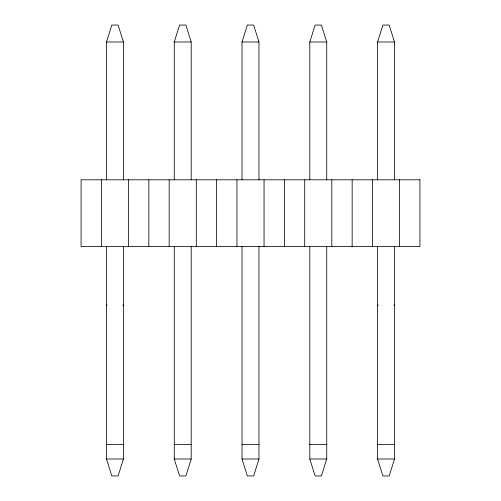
<?xml version="1.0" encoding="UTF-8"?>
<svg xmlns="http://www.w3.org/2000/svg" width="501" height="501" viewBox="0 0 501 501"><rect width="100%" height="100%" fill="white"/><g stroke="black" fill="none" stroke-linecap="round" stroke-linejoin="round"><path stroke-width="0.75" d="M106.494 179.796L106.494 41.99L111.829 25.05L118.098 25.05L123.434 41.99L123.434 179.796M174.26 179.796L174.26 41.99L179.596 25.05L185.865 25.05L191.2 41.99L191.2 179.796M122.97 305.735L123.434 304.264M242.027 179.796L242.027 41.99L247.362 25.05L253.638 25.05L258.973 41.99L258.973 179.796M123.434 246.498L123.434 459.01L118.098 475.95L111.829 475.95L106.494 459.01L106.494 246.498M309.8 179.796L309.8 41.99L315.135 25.05L321.404 25.05L326.74 41.99L326.74 179.796M191.2 246.498L191.2 459.01L185.865 475.95L179.596 475.95L174.26 459.01L174.26 246.498M377.566 179.796L377.566 41.99L382.902 25.05L389.171 25.05L394.506 41.99L394.506 179.796M258.973 246.498L258.973 459.01L253.638 475.95L247.362 475.95L242.027 459.01L242.027 246.498M326.74 246.498L326.74 459.01L321.404 475.95L315.135 475.95L309.8 459.01L309.8 246.498M394.043 305.735L394.506 304.264M394.506 246.498L394.506 459.01L389.171 475.95L382.902 475.95L377.566 459.01L377.566 246.498M106.494 41.99L123.434 41.99M174.26 41.99L191.2 41.99M242.027 41.99L258.973 41.99M309.8 41.99L326.74 41.99M377.566 41.99L394.506 41.99M106.494 444.4L123.434 444.4M174.26 444.4L191.2 444.4M242.027 444.4L258.973 444.4M309.8 444.4L326.74 444.4M377.566 444.4L394.506 444.4M106.494 459.01L123.434 459.01M174.26 459.01L191.2 459.01M242.027 459.01L258.973 459.01M309.8 459.01L326.74 459.01M377.566 459.01L394.506 459.01M377.566 304.264L378.03 305.735M106.494 304.264L106.957 305.735M399.591 179.796L399.591 246.498M372.481 179.796L372.481 246.498M352.153 179.796L352.153 246.498M331.825 179.796L331.825 246.498M304.714 179.796L304.714 246.498M284.386 179.796L284.386 246.498M264.052 179.796L264.052 246.498M236.948 179.796L236.948 246.498M216.614 179.796L216.614 246.498M196.286 179.796L196.286 246.498M169.175 179.796L169.175 246.498M148.847 179.796L148.847 246.498M128.519 179.796L128.519 246.498M101.409 179.796L101.409 246.498M419.919 179.796L81.081 179.796L81.081 246.498L419.919 246.498L419.919 179.796"/></g></svg>
